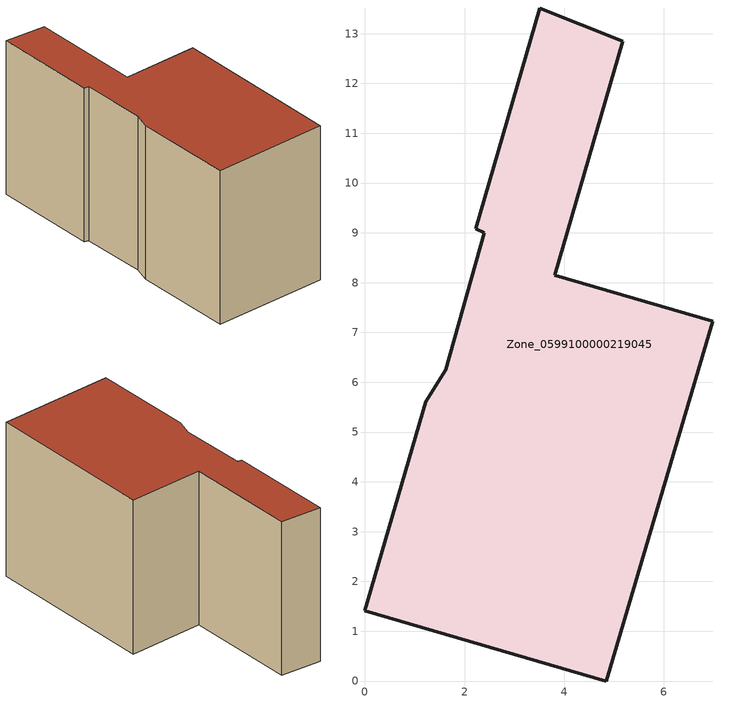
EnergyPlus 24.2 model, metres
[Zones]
Zone_0599100000219045
 floor ground (C_G): 3.81,8.15 6.98,7.23 4.85,0 0,1.41 1.22,5.61 1.63,6.25 2.4,9 2.23,9.08 3.51,13.52 5.17,12.85 z0
 wall outside (C_F): 3.51,13.52 2.23,9.08 2.4,9 1.63,6.25 1.22,5.61 0,1.41 4.85,0 6.98,7.23 3.81,8.15 5.17,12.85 3.51,13.52 z0:6.91
 roof outside (C_R): 5.17,12.85 3.51,13.52 2.23,9.08 2.4,9 1.63,6.25 1.22,5.61 0,1.41 4.85,0 6.98,7.23 3.81,8.15 z6.91
[BUILDING]
Pand.0599100000219045: North Axis=0; Terrain=City; Loads Convergence Tolerance Value=0.04; Temperature Convergence Tolerance Value=0.4; Solar Distribution=FullExterior; Maximum Number of Warmup Days=25; Minimum Number of Warmup Days=1
[Site:Location]
Rotterdam.The.Hague.AP_ZH_NLD Design_Conditions: Latitude=51.96; Longitude=4.45; Time Zone=1; Elevation=-4.5
[SITE:GROUNDTEMPERATURE:BUILDINGSURFACE]
18, 18, 18, 18, 18, 18, 18, 18, 18, 18, 18, 18
[MATERIAL] Thermal Absorptance=0.9; Solar Absorptance=0.7; Visible Absorptance=0.7
Name | Roughness | Thickness | Conductivity | Density | Specific Heat
G.TI.1946 | MediumSmooth | 0.15 | 1 | 540 | 1210
F.TI.1946 | Rough | 0.3 | 0.857143 | 1920 | 840
R.TI.1946 | MediumRough | 0.2 | 0.1 | 1500 | 1000
[CONSTRUCTION]
C_G: G.TI.1946
C_F: F.TI.1946
C_R: R.TI.1946
[ZONE]
Zone_0599100000219045: Type=1; Multiplier=1; Ceiling Height=Autocalculate; Volume=Autocalculate; Floor Area=autocalculate; Part of Total Floor Area=Yes
[ZONEINFILTRATION:DESIGNFLOWRATE]
Infil_Zone_0599100000219045: Zone or ZoneList or Space or SpaceList=Zone_0599100000219045; Schedule=AlwaysOn; Design Flow Rate Calculation Method=Flow/Area; Flow Rate per Floor Area=0.003; Constant Term Coefficient=1; Temperature Term Coefficient=0; Velocity Term Coefficient=0; Velocity Squared Term Coefficient=0
[HVACTEMPLATE:ZONE:IDEALLOADSAIRSYSTEM]
Zone_0599100000219045: Maximum Heating Supply Air Temperature=50; Minimum Cooling Supply Air Temperature=13; Maximum Heating Supply Air Humidity Ratio=0.0156; Minimum Cooling Supply Air Humidity Ratio=0.0077; Heating Limit=NoLimit; Cooling Limit=NoLimit; Dehumidification Control Type=ConstantSensibleHeatRatio; Cooling Sensible Heat Ratio=0.7; Dehumidification Setpoint=60; Humidification Control Type=None; Humidification Setpoint=30; Outdoor Air Method=None; Outdoor Air Flow Rate per Person=0.00944; Outdoor Air Flow Rate per Zone Floor Area=0; Outdoor Air Flow Rate per Zone=0; Demand Controlled Ventilation Type=None; Outdoor Air Economizer Type=NoEconomizer; Heat Recovery Type=None; Sensible Heat Recovery Effectiveness=0.7; Latent Heat Recovery Effectiveness=0.65
[ZONECONTROL:THERMOSTAT]
ThermostatControl_Zone_0599100000219045: Zone or ZoneList=Zone_0599100000219045; Control Type Schedule=DualSetpointControlType; Control 1=Thermostat_Zone_0599100000219045; Temperature Difference Between Cutout And Setpoint=0
[THERMOSTATSETPOINT:DUALSETPOINT]
Thermostat_Zone_0599100000219045: Heating Setpoint Temperature Schedule=HeatingSetpoint_Zone_0599100000219045; Cooling Setpoint Temperature Schedule=CoolingSetpoint_Zone_0599100000219045
[SCHEDULE:COMPACT]
HeatingSetpoint_Zone_0599100000219045: Through: 12/31, For: AllDays, Until: 24:00, 21
CoolingSetpoint_Zone_0599100000219045: Through: 12/31, For: AllDays, Until: 24:00, 24
DualSetpointControlType: Through: 12/31, For: AllDays, Until: 24:00, 4
AlwaysOn: Through: 12/31, For: AllDays, Until: 24:00, 1
